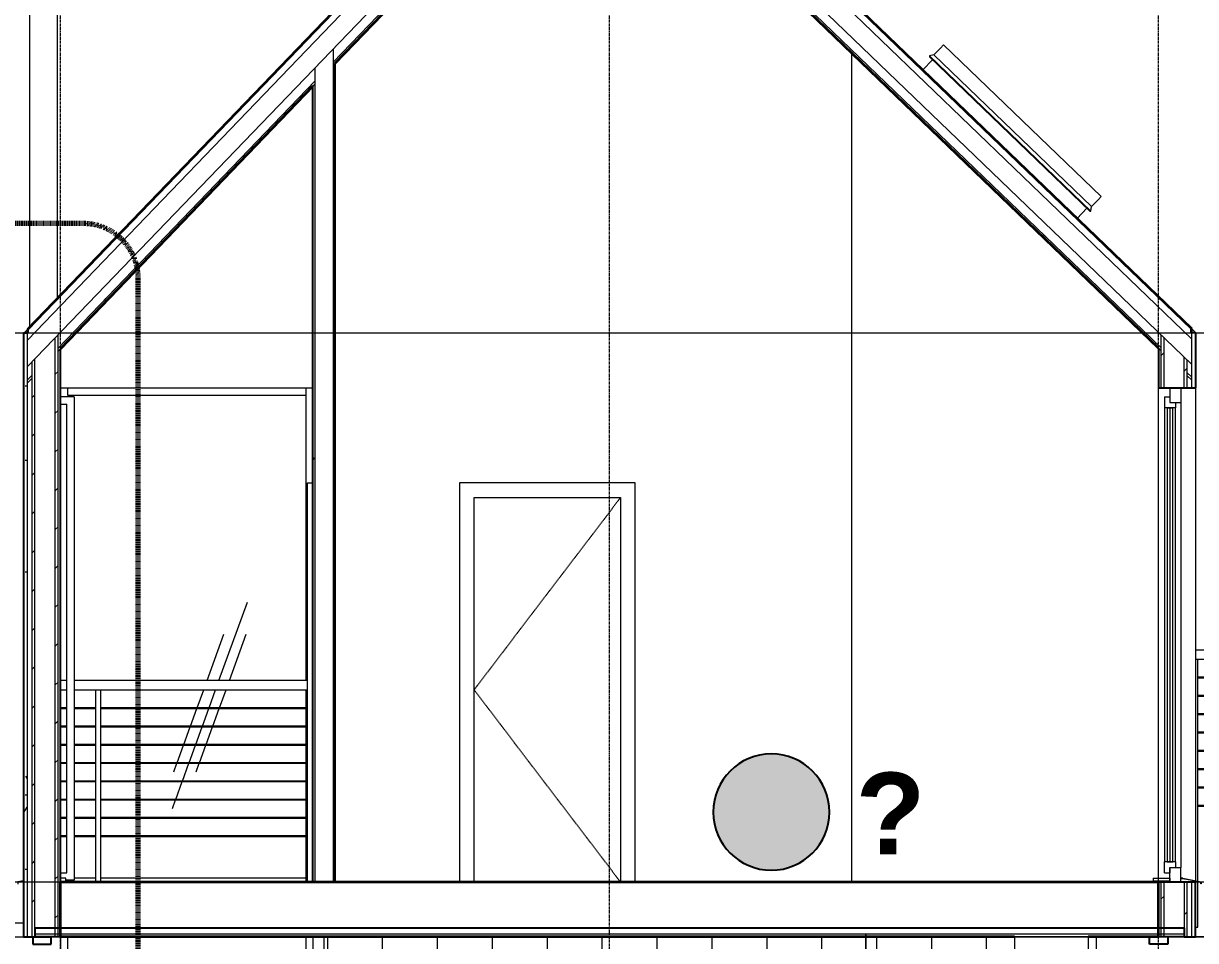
# Model space of a CAD drawing. Header units: millimetres. Extents: x -24070 to 93572, y -3360 to 13033.
# Drawn here: x 55158 to 61562, y 2680 to 7691 of the extents above; entities that cross this region are included whole.
import ezdxf

# ---------------------------------------------------------------- set-up
doc = ezdxf.new("R2010")
doc.units = ezdxf.units.MM
for name, pattern in [('Dash', [6.35, 3.175, -3.175]), ('Dash - Tight', [4.5, 3, -1.5]), ('Grid Line', [22.225, 12.7, -3.175, 3.175, -3.175])]:
    doc.linetypes.add(name, pattern=pattern)
for name, color, linetype, lineweight in [('A-ANNO-NOTE', 131, 'Continuous', 9), ('A-ANNO-SYMB', 150, 'Continuous', 9), ('A-CLNG', 13, 'Continuous', 9), ('A-DOOR', 31, 'Continuous', 9), ('A-DOOR-FRAM', 31, 'Continuous', 9), ('A-FLOR', 192, 'Continuous', 9), ('A-FLOR-HRAL', 11, 'Continuous', 9), ('A-FLOR-LEVL', 51, 'Continuous', 9), ('A-GLAZ', 151, 'Continuous', 9), ('A-GLAZ-CURT', 52, 'Continuous', 9), ('A-GLAZ-CWMG', 51, 'Continuous', 9), ('A-ROOF', 132, 'Continuous', 9), ('A-ROOF-PATT', 132, 'Continuous', 35), ('A-WALL', 113, 'Continuous', 9), ('A-WALL-PATT', 111, 'Continuous', 9), ('E-LITE-EQPM', 33, 'Continuous', 9), ('I-FURN-PNLS', 30, 'Continuous', 9), ('I-WALL', 2, 'Continuous', 9), ('L-SITE', 91, 'Continuous', 9), ('S-GRID', 1, 'Continuous', 9), ('S-STRS', 31, 'Continuous', 9)]:
    doc.layers.add(name, color=color, linetype=linetype, lineweight=lineweight)
doc.styles.add('Arial_B', font='arialbd.ttf', dxfattribs={"height": 446.484375})
pattern_1 = [(90, (58619.97, 1850), (-300, 2e-14), [])]
pattern_2 = [(0, (58619.97, 1850), (812.8, 203.2), [33.528, -576.072, 33.528, -576.072, -3251.2]), (0, (58619.97, 1850), (812.8, 203.2), [-1219.2, 33.528, -1185.672, 33.528, -576.072, -1422.4]), (0, (58619.97, 1850), (812.8, 203.2), [-3048, 33.528, -372.872, 33.528, -982.472]), (120, (58924.77, 1951.6), (-582.3764, 602.3054), [33.528, -576.072, 33.528, -576.072, -3251.2]), (120, (58924.77, 1951.6), (-582.3764, 602.3054), [-1219.2, 33.528, -1185.672, 33.528, -576.072, -1422.4]), (120, (58924.77, 1951.6), (-582.3764, 602.3054), [-3048, 33.528, -372.872, 33.528, -982.472]), (240, (59026.37, 2358), (-230.4236, -805.5054), [33.528, -576.072, 33.528, -576.072, -3251.2]), (240, (59026.37, 2358), (-230.4236, -805.5054), [-1219.2, 33.528, -1185.672, 33.528, -576.072, -1422.4]), (240, (59026.37, 2358), (-230.4236, -805.5054), [-3048, 33.528, -372.872, 33.528, -982.472])]
pattern_3 = [(45, (58619.97, 1850), (-106.066, 106.066), [])]

# ---------------------------------------------------------------- blocks, each defined once
blk = doc.blocks.new('M_Wind Power Generator - 9 Meters High-397393-Building Section')
at = {"layer": 'L-SITE'}
for p, q in [((-2739.3, 9827.6), (-2693.2, 10841.4)), ((-2673, 10841.4), (-2719, 9827.6)), ((-2693.2, 10841.4), (-2673, 10841.4)), ((-2662.2, 10841.4), (-2673, 10841.4)), ((-2616.1, 9827.6), (-2662.2, 10841.4)), ((-2739.3, 9827.6), (-2719, 9827.6)), ((-2697.5, 9809), (-2697.5, 9848.7)), ((-2677.3, 9859), (-2677.3, 9804.7)), ((-2669.3, 9807.3), (-2633.1, 9797.7)), ((-2657.9, 9804.7), (-2657.9, 9859)), ((-2636.4, 9827.6), (-2616.1, 9827.6)), ((-3548.1, 9705.3), (-3642.4, 9347.6)), ((-3508, 9712.3), (-3530.9, 9712.3)), ((-3471.2, 9708.1), (-3494.2, 9708.1)), ((-3316.3, 9701.1), (-3284.6, 9706.8)), ((-3316.3, 9655), (-3316.3, 9701.1)), ((-3306.1, 9119.2), (-2794.7, 9678.9)), ((-3290.1, 9705.8), (-3287.3, 9706.4)), ((-2774.4, 9678.9), (-3285.8, 9119.2)), ((-2794.7, 9678.9), (-2774.4, 9678.9)), ((-2055.3, 9101.4), (-2560.7, 9675.8)), ((-3541.8, 9621.8), (-3534.4, 9647.2)), ((-3490.3, 9621.8), (-3541.8, 9621.8)), ((-3534.4, 9647.2), (-3445.8, 9647.2)), ((-3511.5, 9647.2), (-3518.9, 9621.8)), ((-3512.4, 9347.6), (-3367.3, 9607.3)), ((-3467.4, 9621.8), (-3490.3, 9621.8)), ((-3344.3, 9607.3), (-3489.5, 9347.6)), ((-3367.3, 9607.3), (-3344.3, 9607.3)), ((-3316.3, 9655), (-3284.6, 9648.8)), ((-3287.6, 9649.3), (-3290.5, 9650)), ((-3047.9, 9618.3), (-2984.5, 9601.1)), ((-2772.4, 9618.4), (-2761.7, 9628.3)), ((-2739.1, 9630.4), (-2770.2, 9601.7)), ((-2565.7, 9598.8), (-2578.4, 9610.9)), ((-3548.6, 9387.2), (-3466.9, 9571.9)), ((-3443.9, 9571.9), (-3525.6, 9387.2)), ((-3420, 9588.9), (-3520.7, 9387.2)), ((-2985.8, 9601.6), (-2985.8, 9469.7)), ((-2985.5, 9601.6), (-2948, 9601.6)), ((-2948, 9601.6), (-2913.2, 9601.6)), ((-2760.8, 9573.6), (-2729.7, 9602.2)), ((-2595.7, 9570.9), (-2604, 9578.9)), ((-2595.7, 9570.9), (-2575.4, 9570.9)), ((-2594.3, 9589), (-2575.4, 9570.9)), ((-3280.5, 9103.5), (-2723.6, 9526.8)), ((-2081, 9085.8), (-2633.4, 9525.2)), ((-2633.4, 9525.2), (-2613.1, 9525.2)), ((-2613.1, 9525.2), (-2060.7, 9085.8)), ((-2795.3, 9398.4), (-2795.3, 9472.3)), ((-3520.7, 9387.2), (-3548.6, 9387.2)), ((-2796.2, 9398.4), (-2892.6, 9398.4)), ((-2814.4, 6188.4), (-2814.4, 9398.4)), ((-3642.4, 9347.6), (-3512.4, 9347.6)), ((-3512.4, 9347.6), (-3489.5, 9347.6)), ((-2966.8, 9342), (-2966.8, 6030)), ((-3300.8, 9103.5), (-3306.1, 9119.2)), ((-3306.1, 9119.2), (-3285.8, 9119.2)), ((-3300.8, 9103.5), (-3280.5, 9103.5)), ((-3285.8, 9119.2), (-3280.5, 9103.5)), ((-2060.7, 9085.8), (-2055.3, 9101.4)), ((-2081, 9085.8), (-2060.7, 9085.8))]:
    blk.add_line(p, q, dxfattribs=at)
at = {"layer": 'L-SITE', "flags": 128}
for points in [[(-3047.9, 9737.3), (-2960.3, 9761.7), (-2875.6, 9791.1), (-2808.1, 9808.2), (-2755.1, 9814.1), (-2739.6, 9814.4)], [(-2679.5, 9809.3), (-2725.9, 9814.2), (-2739.6, 9814.4)], [(-3047.9, 9737.3), (-3139, 9722.6), (-3239.6, 9711.5), (-3285.7, 9706.7)], [(-2618.4, 9790.2), (-2612.7, 9786), (-2607.5, 9781.6), (-2602.7, 9777.3), (-2598.3, 9772.9), (-2594.3, 9768.5), (-2590.6, 9764.1), (-2587.3, 9759.7), (-2584.2, 9755.4), (-2581.4, 9751.2), (-2578.9, 9747), (-2576.6, 9742.9), (-2574.5, 9738.9), (-2572.7, 9734.9), (-2571, 9731), (-2569.4, 9727.2), (-2568, 9723.4), (-2566.8, 9719.7), (-2565.7, 9716.1), (-2564.7, 9712.5), (-2563.8, 9708.9), (-2563.1, 9705.4), (-2562.4, 9702), (-2561.8, 9698.5), (-2561.4, 9695.1), (-2561, 9691.8), (-2560.7, 9688.4), (-2560.5, 9685.1), (-2560.3, 9681.7), (-2560.3, 9678.4), (-2560.3, 9675.1), (-2560.4, 9671.8), (-2560.6, 9668.4), (-2560.9, 9665.1), (-2561.2, 9661.7), (-2561.7, 9658.3), (-2562.2, 9654.9), (-2562.8, 9651.5), (-2563.5, 9648), (-2564.4, 9644.5), (-2565.3, 9640.9), (-2566.4, 9637.3), (-2567.6, 9633.6), (-2568.9, 9629.8), (-2570.4, 9626), (-2572, 9622.2), (-2573.8, 9618.2), (-2575.8, 9614.2), (-2578, 9610.1), (-2580.5, 9606), (-2583.2, 9601.8), (-2586.1, 9597.5), (-2589.3, 9593.2), (-2592.9, 9588.8), (-2596.8, 9584.4), (-2601, 9580), (-2605.7, 9575.6), (-2610.7, 9571.2), (-2616.2, 9567), (-2618.4, 9565.4)], [(-3047.9, 9618.3), (-3139, 9633), (-3239.6, 9644.1), (-3285.7, 9648.9)], [(-2738.8, 9541.2), (-2691.4, 9544.5), (-2645.7, 9554.1), (-2633.1, 9557.9)]]:
    blk.add_lwpolyline(points, dxfattribs=at)
at = {"layer": 'L-SITE'}
for centre, major_axis, ratio, start_param, end_param in [((-2647.3, 9677.8), (0, 122.2), 0.602411, 0, 3.141593), ((-2662.3, 9712), (0, 149.1), 0.602411, 0.167659, 0.683329), ((-2667.6, 9677.8), (0, 127.9), 0.602411, 0, 0.126275), ((-2667.6, 9677.8), (0, 127.9), 0.602411, 6.15691, 6.283185), ((-2672.8, 9712), (0, 149.1), 0.602411, 5.599857, 6.115527), ((-2693.1, 9712), (0, 149.1), 0.602411, 5.599857, 5.878824), ((-2647.3, 9677.8), (0, 122.2), 0.602411, 5.654867, 6.283185), ((-3284.6, 9677.8), (0, 29), 0.602411, 0, 3.141593), ((-2683, 9653.6), (0, 153.8), 0.602411, 1.405315, 1.914491), ((-2652.4, 9653.1), (0, 153.8), 0.602411, 4.351241, 4.860417), ((-3490.3, 9588.2), (0, 33.6), 0.798186, 4.206243, 6.283185), ((-3467.4, 9588.2), (0, 33.6), 0.798186, 4.206243, 6.283185), ((-3445.8, 9609.1), (0, 38.1), 0.798186, 4.153884, 6.283185), ((-2667.6, 9677.8), (0, 127.9), 0.602411, 1.950667, 2.203217), ((-2688.1, 9668.9), (0, 153.8), 0.602411, 2.239393, 2.748568), ((-2647.3, 9677.8), (0, 122.2), 0.602411, 3.141593, 3.758666), ((-2667.4, 9668.3), (0, 153.8), 0.602411, 3.517164, 4.026339), ((-2647.1, 9668.3), (0, 153.8), 0.602411, 3.517164, 4.026339)]:
    blk.add_ellipse(centre, major_axis=major_axis, ratio=ratio, start_param=start_param, end_param=end_param, dxfattribs=at)
for points in [[(-2677.3, 9804.7), (-2680.6, 9805.6), (-2687.4, 9807.1), (-2694.1, 9808.4), (-2697.5, 9809)], [(-3494.2, 9708.1), (-3530.1, 9714.5), (-3548.1, 9713.5), (-3548.1, 9705.3)], [(-3511.3, 9712.2), (-3502.3, 9712.6), (-3489, 9711.2), (-3471.2, 9708.1)], [(-3316.3, 9701.1), (-3379.4, 9687.4), (-3438.7, 9689.7), (-3494.2, 9708.1)], [(-3471.2, 9708.1), (-3452.7, 9702), (-3433.8, 9697.7), (-3414.5, 9695.1)], [(-3367.3, 9607.3), (-3356.4, 9622.2), (-3344.2, 9641.7), (-3316.3, 9655)], [(-3299.8, 9651.7), (-3323.2, 9638.7), (-3334.3, 9621), (-3344.3, 9607.3)], [(-2761.7, 9628.3), (-2758, 9628.6), (-2750.5, 9629.2), (-2742.9, 9630), (-2739.1, 9630.4)]]:
    blk.add_open_spline(points, degree=3, dxfattribs=at)
blk.add_open_spline([(-2913.2, 9601.6), (-2909.2, 9598.3), (-2901.2, 9591.9), (-2891.6, 9584.8), (-2886.1, 9580.9), (-2884.9, 9580.1)], degree=3, knots=[-1, -1, -1, -1, -0.875, -0.75, -0.7141416, -0.7141416, -0.7141416, -0.7141416], dxfattribs=at)
blk = doc.blocks.new('Entrance door - Entrance door-978910-Building Section')
at = {"layer": 'A-DOOR'}
for p, q in [((-2723, 5650), (-2798.4, 5650)), ((-2723, 5650), (-2723, 3010)), ((-2798.4, 5610), (-2763, 5610)), ((-2763, 3050), (-2763, 5610)), ((-2798.4, 3050), (-2763, 3050)), ((-2723, 3010), (-2768.4, 3010))]:
    blk.add_line(p, q, dxfattribs=at)
blk = doc.blocks.new('Single-Flush - 800 x 2100-235155-Building Section')
at = {"layer": 'A-DOOR-FRAM'}
for p, q in [((-1448.4, 3000), (-1448.4, 5180)), ((-1448.4, 5180), (-1418.4, 5180))]:
    blk.add_line(p, q, dxfattribs=at)
blk = doc.blocks.new('Single-Flush - 800 x 2100-V32-Building Section')
at = {"layer": 'A-DOOR', "linetype": 'Dash - Tight'}
for p in [(261.6, 5100), (261.6, 3000)]:
    blk.add_line(p, (-538.4, 4050), dxfattribs=at)
at = {"layer": 'A-DOOR-FRAM'}
for p, q in [((-618.4, 5180), (-618.4, 3000)), ((341.6, 5180), (-618.4, 5180)), ((341.6, 3000), (341.6, 5180)), ((-538.4, 3000), (-538.4, 5100)), ((-538.4, 5100), (261.6, 5100)), ((261.6, 5100), (261.6, 3000))]:
    blk.add_line(p, q, dxfattribs=at)
blk = doc.blocks.new('Single Window - Standard-850328-Building Section')
at = {"layer": 'A-GLAZ', "lineweight": 18}
for p, q in [((3263.6, 5700), (3263.6, 5620)), ((3263.6, 5700), (3323.6, 5700)), ((3323.6, 5700), (3323.6, 5620)), ((3248.6, 5590), (3248.6, 3110)), ((3248.6, 5590), (3278.6, 5590)), ((3263.6, 5620), (3323.6, 5620)), ((3263.6, 5590), (3263.6, 3110)), ((3278.6, 3110), (3278.6, 5590)), ((3248.6, 3110), (3278.6, 3110)), ((3263.6, 3000), (3263.6, 3080)), ((3263.6, 3080), (3323.6, 3080)), ((3323.6, 3000), (3323.6, 3080)), ((3263.6, 3000), (3323.6, 3000))]:
    blk.add_line(p, q, dxfattribs=at)
at = {"layer": 'A-GLAZ'}
for p, q in [((3233.6, 5650), (3263.6, 5650)), ((3233.6, 5650), (3233.6, 5590)), ((3263.6, 5650), (3263.6, 5620)), ((3293.6, 5590), (3233.6, 5590)), ((3233.6, 5590), (3233.6, 3110)), ((3263.6, 5620), (3293.6, 5620)), ((3293.6, 5620), (3293.6, 5590)), ((3293.6, 3110), (3293.6, 5590)), ((3323.6, 5620), (3323.6, 3080)), ((3293.6, 3110), (3233.6, 3110)), ((3233.6, 3050), (3233.6, 3110)), ((3263.6, 3080), (3293.6, 3080)), ((3263.6, 3080), (3263.6, 3050)), ((3293.6, 3110), (3293.6, 3080)), ((3171.6, 3020), (3263.6, 3020)), ((3171.6, 3020), (3171.6, 3005)), ((3233.6, 3050), (3263.6, 3050)), ((3263.6, 3020), (3263.6, 3005)), ((3323.6, 3018), (3323.6, 3020)), ((3333.6, 3020), (3323.6, 3020)), ((3333.4, 3018), (3323.6, 3018)), ((3431.6, 2998.4), (3333.4, 3018)), ((3333.6, 3020), (3433.6, 3000)), ((3263.6, 3005), (3171.6, 3005)), ((3431.6, 2990), (3431.6, 2998.4)), ((3433.6, 2990), (3431.6, 2990)), ((3433.6, 3000), (3433.6, 2990))]:
    blk.add_line(p, q, dxfattribs=at)
blk = doc.blocks.new('M_Skylight - 1180 x 1170mm-V33-Building Section')
at = {"layer": 'A-GLAZ'}
for p, q in [((2027, 7573.9), (2009.4, 7555.6)), ((2027, 7573.9), (2888.5, 6745.1)), ((1974.2, 7519), (1949.3, 7514.1)), ((1949.3, 7514.1), (2831.7, 6665.1)), ((1949.3, 7514.1), (1950.5, 7507.8)), ((1950.5, 7507.8), (2825.5, 6666.1)), ((2009.4, 7555.6), (1974.2, 7519)), ((1974.2, 7519), (2835.7, 6690.2)), ((1966.4, 7492.5), (1912.9, 7436.9)), ((2835.7, 6690.2), (2870.9, 6726.8)), ((2870.9, 6726.8), (2888.5, 6745.1)), ((2756.1, 6625.8), (2809.5, 6681.4)), ((2825.5, 6666.1), (2831.7, 6665.1)), ((2831.7, 6665.1), (2835.7, 6690.2))]:
    blk.add_line(p, q, dxfattribs=at)
blk = doc.blocks.new('Single Window - Standard-818875-Building Section')
at = {"layer": 'A-GLAZ'}
for p, q in [((-2768.4, 3020), (-2798.4, 3020)), ((-2768.4, 3005), (-2768.4, 3020)), ((-3000.4, 3006), (-3030.4, 3000)), ((-3030.4, 3000), (-3030.4, 2990)), ((-3030.4, 2990), (-3028.4, 2990)), ((-3028.4, 2998.4), (-3000.4, 3004)), ((-3028.4, 2990), (-3028.4, 2998.4)), ((-2798.4, 3005), (-2768.4, 3005))]:
    blk.add_line(p, q, dxfattribs=at)
blk = doc.blocks.new('Railing - 25mm-V35-Building Section')
at = {"layer": 'A-FLOR-HRAL'}
for p, q in [((-2604.7, 3000), (-2604.7, 4050)), ((-2579.7, 4050), (-2579.7, 3000))]:
    blk.add_line(p, q, dxfattribs=at)
blk = doc.blocks.new('Railing - Railing-567888-Building Section')
at = {"layer": 'A-FLOR-HRAL'}
for p, q in [((-2763, 3951.6), (-2798.4, 3951.6)), ((-2798.4, 3948.4), (-2763, 3948.4)), ((-2604.7, 3951.6), (-2723, 3951.6)), ((-2723, 3948.4), (-2604.7, 3948.4)), ((-1448.4, 3951.6), (-2579.7, 3951.6)), ((-2579.7, 3948.4), (-1448.4, 3948.4)), ((-2763, 3851.6), (-2798.4, 3851.6)), ((-2798.4, 3848.4), (-2763, 3848.4)), ((-2604.7, 3851.6), (-2723, 3851.6)), ((-2723, 3848.4), (-2604.7, 3848.4)), ((-1448.4, 3851.6), (-2579.7, 3851.6)), ((-2579.7, 3848.4), (-1448.4, 3848.4)), ((-2763, 3751.6), (-2798.4, 3751.6)), ((-2798.4, 3748.4), (-2763, 3748.4)), ((-2604.7, 3751.6), (-2723, 3751.6)), ((-2723, 3748.4), (-2604.7, 3748.4)), ((-1448.4, 3751.6), (-2579.7, 3751.6)), ((-2579.7, 3748.4), (-1448.4, 3748.4)), ((-2763, 3651.6), (-2798.4, 3651.6)), ((-2604.7, 3651.6), (-2723, 3651.6)), ((-1448.4, 3651.6), (-2579.7, 3651.6)), ((-2798.4, 3648.4), (-2763, 3648.4)), ((-2723, 3648.4), (-2604.7, 3648.4)), ((-2579.7, 3648.4), (-1448.4, 3648.4)), ((-2763, 3551.6), (-2798.4, 3551.6)), ((-2798.4, 3548.4), (-2763, 3548.4)), ((-2604.7, 3551.6), (-2723, 3551.6)), ((-2723, 3548.4), (-2604.7, 3548.4)), ((-1448.4, 3551.6), (-2579.7, 3551.6)), ((-2579.7, 3548.4), (-1448.4, 3548.4)), ((-2763, 3451.6), (-2798.4, 3451.6)), ((-2798.4, 3448.4), (-2763, 3448.4)), ((-2604.7, 3451.6), (-2723, 3451.6)), ((-2723, 3448.4), (-2604.7, 3448.4)), ((-1448.4, 3451.6), (-2579.7, 3451.6)), ((-2579.7, 3448.4), (-1448.4, 3448.4)), ((-2763, 3351.6), (-2798.4, 3351.6)), ((-2798.4, 3348.4), (-2763, 3348.4)), ((-2604.7, 3351.6), (-2723, 3351.6)), ((-2723, 3348.4), (-2604.7, 3348.4)), ((-1448.4, 3351.6), (-2579.7, 3351.6)), ((-2579.7, 3348.4), (-1448.4, 3348.4)), ((-2763, 3251.6), (-2798.4, 3251.6)), ((-2798.4, 3248.4), (-2763, 3248.4)), ((-2604.7, 3251.6), (-2723, 3251.6)), ((-2723, 3248.4), (-2604.7, 3248.4)), ((-1448.4, 3251.6), (-2579.7, 3251.6)), ((-2579.7, 3248.4), (-1448.4, 3248.4))]:
    blk.add_line(p, q, dxfattribs=at)
blk.add_blockref('Railing - 25mm-V35-Building Section', (0, 0))
blk = doc.blocks.new('Top Rail Type - Top Rail_Internal_-568015-Building Section')
at = {"layer": 'A-FLOR-HRAL'}
for p, q in [((-2763, 4100), (-2798.4, 4100)), ((-1448.4, 4100), (-2723, 4100)), ((-2798.4, 4050), (-2763, 4050)), ((-2723, 4050), (-1448.4, 4050))]:
    blk.add_line(p, q, dxfattribs=at)
blk = doc.blocks.new('hood enclosure - hood enclosure-697575-Building Section')
at = {"layer": 'I-FURN-PNLS'}
for p, q in [((2816.6, 2700), (2414.6, 2700)), ((2414.6, 2700), (2414.6, 1950)), ((2816.6, 2700), (2816.6, 1950)), ((2414.6, 1950), (2816.6, 1950))]:
    blk.add_line(p, q, dxfattribs=at)
blk = doc.blocks.new('System Panel - Glazed-708065-Building Section')
at = {"layer": 'A-GLAZ-CURT'}
h = blk.add_hatch(dxfattribs=at)
h.set_pattern_fill('FP_22', color=256, style=0, pattern_type=2)
h.set_pattern_definition([(70, (-2100.4, 2010), (-973.9, 248.05), [800, -2500]), (70, (-2108.4, 1810), (-973.9, 248.05), [1200, -2100]), (70, (-1978.4, 2010), (-973.9, 248.05), [800, -2500])])
h.paths.add_polyline_path([(-1458.4, 40), (-1458.6, 512.5), (-1508.6, 512.5), (-1508.6, 40)], flags=0)
h.paths.add_polyline_path([(-1611.5, 562.5), (-1546.5, 562.5), (-1546.5, 1237.5), (-1559, 1237.5), (-1559, 1890.8), (-1458.4, 1890.8), (-1458.4, 2700), (-2758.4, 2700), (-2758.4, 562.5), (-2348.8, 562.5)], flags=0)
h.paths.add_polyline_path([(-1521.5, 562.5), (-1508.6, 562.5), (-1508.6, 750), (-1458.4, 750), (-1458.4, 1025.7), (-1521.5, 991.1), (-1521.5, 700)], flags=0)
h.paths.add_polyline_path([(-1521.5, 994.8), (-1458.4, 1029.3), (-1458.4, 1125.7), (-1521.5, 1091.1), (-1521.5, 1083.1)], flags=0)
h.paths.add_polyline_path([(-1521.5, 1094.8), (-1458.4, 1129.3), (-1458.4, 1225.7), (-1521.5, 1191.1), (-1521.5, 1183.4)], flags=0)
h.paths.add_polyline_path([(-1521.5, 1194.8), (-1458.4, 1229.3), (-1458.4, 1325.7), (-1509, 1298), (-1509, 1237.5), (-1521.5, 1237.5), (-1521.5, 1207.3)], flags=0)
h.paths.add_polyline_path([(-1509, 1301.6), (-1458.4, 1329.3), (-1458.4, 1425.7), (-1509, 1398), (-1509, 1331.4)], flags=0)
h.paths.add_polyline_path([(-1509, 1401.6), (-1458.4, 1429.3), (-1458.4, 1525.7), (-1509, 1498), (-1509, 1455.6)], flags=0)
h.paths.add_polyline_path([(-1509, 1501.6), (-1458.4, 1529.3), (-1458.4, 1625.7), (-1509, 1598), (-1509, 1579.8)], flags=0)
h.paths.add_polyline_path([(-1509, 1601.6), (-1458.4, 1629.3), (-1458.4, 1725.7), (-1509, 1698), (-1509, 1683.4)], flags=0)
h.paths.add_polyline_path([(-1509, 1701.6), (-1458.4, 1729.3), (-1458.4, 1840.8), (-1509, 1840.8), (-1509, 1704)], flags=0)
blk = doc.blocks.new('Rectangular Mullion - 64 x 128 rectangular-708062-Building Section')
at = {"layer": 'A-GLAZ-CWMG'}
for p, q in [((-2758.4, 5660), (-2758.4, 5700)), ((-1458.4, 5700), (-1458.4, 5660)), ((-2758.4, 5660), (-1458.4, 5660))]:
    blk.add_line(p, q, dxfattribs=at)
blk = doc.blocks.new('Rectangular Mullion - 64 x 128 rectangular-459666-Building Section')
at = {"layer": 'A-GLAZ-CWMG'}
for p, q in [((-1458.4, 2700), (-1458.4, 1890.8)), ((-1458.4, 1840.8), (-1458.4, 1729)), ((-1458.4, 1725.9), (-1458.4, 1629)), ((-1458.4, 1625.9), (-1458.4, 1529)), ((-1458.4, 1525.9), (-1458.4, 1429)), ((-1458.4, 1425.9), (-1458.4, 1329)), ((-1458.4, 1325.9), (-1458.4, 1229)), ((-1458.4, 1225.9), (-1458.4, 1129)), ((-1458.4, 1125.9), (-1458.4, 1029)), ((-1458.4, 1025.9), (-1458.4, 750)), ((-1458.4, 700), (-1458.4, 0))]:
    blk.add_line(p, q, dxfattribs=at)
blk = doc.blocks.new('System Panel - Glazed-708066-Building Section')
at = {"layer": 'A-GLAZ-CURT'}
h = blk.add_hatch(dxfattribs=at)
h.set_pattern_fill('FP_23', color=256, style=0, pattern_type=2)
h.set_pattern_definition([(70, (-2100.4, 4840), (-973.9, 248.05), [800, -2500]), (70, (-2108.4, 4640), (-973.9, 248.05), [1200, -2100]), (70, (-1978.4, 4840), (-973.9, 248.05), [800, -2500])])
h.paths.add_polyline_path([(-2723, 3020), (-2604.7, 3020), (-2604.7, 3248.4), (-2723, 3248.4), (-2723, 3050)], flags=0)
h.paths.add_polyline_path([(-1611.5, 3020), (-1458.4, 3020), (-1458.4, 3248.4), (-2579.7, 3248.4), (-2579.7, 3020), (-2348.8, 3020)], flags=0)
h.paths.add_polyline_path([(-2717.5, 3251.6), (-2604.7, 3251.6), (-2604.7, 3348.4), (-2723, 3348.4), (-2723, 3251.6)], flags=0)
h.paths.add_polyline_path([(-2579.7, 3251.6), (-1458.4, 3251.6), (-1458.4, 3348.4), (-2579.7, 3348.4), (-2579.7, 3318.3)], flags=0)
h.paths.add_polyline_path([(-2348.8, 3351.6), (-1458.4, 3351.6), (-1458.4, 3448.4), (-2579.7, 3448.4), (-2579.7, 3351.6), (-2533.1, 3351.6)], flags=0)
h.paths.add_polyline_path([(-2604.7, 3351.6), (-2604.7, 3448.4), (-2723, 3448.4), (-2723, 3351.6), (-2717.5, 3351.6)], flags=0)
h.paths.add_polyline_path([(-2348.8, 3451.6), (-1458.4, 3451.6), (-1458.4, 3548.4), (-2579.7, 3548.4), (-2579.7, 3451.6), (-2441, 3451.6)], flags=0)
h.paths.add_polyline_path([(-2604.7, 3451.6), (-2604.7, 3548.4), (-2723, 3548.4), (-2723, 3451.6), (-2625.3, 3451.6)], flags=0)
h.paths.add_polyline_path([(-2164.5, 3551.6), (-1458.4, 3551.6), (-1458.4, 3648.4), (-2579.7, 3648.4), (-2579.7, 3551.6), (-2256.6, 3551.6)], flags=0)
h.paths.add_polyline_path([(-2625.3, 3551.6), (-2604.7, 3551.6), (-2604.7, 3648.4), (-2723, 3648.4), (-2723, 3551.6), (-2717.5, 3551.6)], flags=0)
h.paths.add_polyline_path([(-2348.8, 3651.6), (-1458.4, 3651.6), (-1458.4, 3748.4), (-2579.7, 3748.4), (-2579.7, 3651.6), (-2533.1, 3651.6)], flags=0)
h.paths.add_polyline_path([(-2723, 3651.6), (-2604.7, 3651.6), (-2604.7, 3748.4), (-2723, 3748.4), (-2723, 3690.9)], flags=0)
h.paths.add_polyline_path([(-2533.1, 3751.6), (-1458.4, 3751.6), (-1458.4, 3848.4), (-2579.7, 3848.4), (-2579.7, 3751.6)], flags=0)
h.paths.add_polyline_path([(-2723, 3751.6), (-2604.7, 3751.6), (-2604.7, 3848.4), (-2723, 3848.4), (-2723, 3815.1)], flags=0)
h.paths.add_polyline_path([(-2717.5, 3851.6), (-2604.7, 3851.6), (-2604.7, 3948.4), (-2723, 3948.4), (-2723, 3851.6)], flags=0)
h.paths.add_polyline_path([(-2348.8, 3851.6), (-1458.4, 3851.6), (-1458.4, 3948.4), (-2579.7, 3948.4), (-2579.7, 3851.6), (-2533.1, 3851.6)], flags=0)
h.paths.add_polyline_path([(-2579.7, 3951.6), (-1458.4, 3951.6), (-1458.4, 4050), (-2579.7, 4050)], flags=0)
h.paths.add_polyline_path([(-2717.5, 3951.6), (-2604.7, 3951.6), (-2604.7, 4050), (-2723, 4050), (-2723, 3951.6)], flags=0)
h.paths.add_polyline_path([(-2717.5, 4100), (-1458.4, 4100), (-1458.4, 5660), (-2758.4, 5660), (-2758.4, 5650), (-2723, 5650), (-2723, 4100)], flags=0)
blk.add_line((-2758.4, 5660), (-2758.4, 5650), dxfattribs=at)
blk = doc.blocks.new('Rectangular Mullion - 64 x 128 rectangular-526917-Building Section')
at = {"layer": 'A-GLAZ-CWMG'}
for p, q in [((-1458.4, 5700), (-1458.4, 4100)), ((-1458.4, 4050), (-1458.4, 3951)), ((-1458.4, 3948.9), (-1458.4, 3851)), ((-1458.4, 3848.9), (-1458.4, 3751)), ((-1458.4, 3748.9), (-1458.4, 3651)), ((-1458.4, 3648.9), (-1458.4, 3551)), ((-1458.4, 3548.9), (-1458.4, 3451)), ((-1458.4, 3448.9), (-1458.4, 3351)), ((-1458.4, 3348.9), (-1458.4, 3251)), ((-1458.4, 3248.9), (-1458.4, 3000))]:
    blk.add_line(p, q, dxfattribs=at)
blk = doc.blocks.new('Rectangular Mullion - 64 x 128 rectangular-459090-Building Section')
at = {"layer": 'A-GLAZ-CWMG'}
blk.add_line((-2758.4, 562.5), (-2758.4, 2700), dxfattribs=at)
blk = doc.blocks.new('Rectangular Mullion - 64 x 128 rectangular-708064-Building Section')
at = {"layer": 'A-GLAZ-CWMG'}
for p, q in [((-2758.4, 3000), (-2758.4, 3010)), ((-2604.7, 3020), (-2723, 3020)), ((-1458.4, 3020), (-2579.7, 3020)), ((-1458.4, 3020), (-1458.4, 3000))]:
    blk.add_line(p, q, dxfattribs=at)
blk = doc.blocks.new('SH_Lighting-Pendant-Litecontrol-Mod66-8_Foot_09 - P-D-66N28T8-802440-Building Section')
at = {"layer": 'E-LITE-EQPM'}
for p, q in [((1600.1, 2710.5), (1600.1, 2100.9)), ((1600.1, 2710.5), (1601.6, 2710.5)), ((1601.6, 2710.5), (1603.1, 2710.5)), ((1603.1, 2100.9), (1603.1, 2710.5)), ((1677.8, 2100.9), (1525.4, 2100.9)), ((1525.4, 2100.9), (1525.4, 1935.8)), ((1677.8, 1935.8), (1677.8, 2100.9)), ((1525.4, 1935.8), (1677.8, 1935.8))]:
    blk.add_line(p, q, dxfattribs=at)
blk = doc.blocks.new('Railing - 25mm-975084-Building Section')
at = {"layer": 'A-FLOR-HRAL'}
for p, q in [((3416.1, 3003.5), (3416.1, 4216.7)), ((3416.1, 2753), (3416.1, 3001.5)), ((3403.6, 2753), (3416.1, 2753))]:
    blk.add_line(p, q, dxfattribs=at)
blk = doc.blocks.new('Railing - Railing-932402-Building Section')
at = {"layer": 'A-FLOR-HRAL'}
for p, q in [((4058.8, 4266.7), (3403.6, 4266.7)), ((4058.8, 4266.7), (4058.8, 4216.7)), ((3403.6, 4216.7), (4058.8, 4216.7)), ((4058.8, 4118.3), (3416.1, 4118.3)), ((3416.1, 4115.1), (4058.8, 4115.1)), ((4058.8, 4118.3), (4058.8, 4116.7)), ((4058.8, 4115.1), (4058.8, 4116.7)), ((4058.8, 4018.3), (3416.1, 4018.3)), ((3416.1, 4015.1), (4058.8, 4015.1)), ((4058.8, 4018.3), (4058.8, 4016.7)), ((4058.8, 4015.1), (4058.8, 4016.7)), ((4058.8, 3918.3), (3416.1, 3918.3)), ((3416.1, 3915.1), (4058.8, 3915.1)), ((4058.8, 3918.3), (4058.8, 3916.7)), ((4058.8, 3915.1), (4058.8, 3916.7)), ((4058.8, 3818.3), (3416.1, 3818.3)), ((3416.1, 3815.1), (4058.8, 3815.1)), ((4058.8, 3818.3), (4058.8, 3816.7)), ((4058.8, 3815.1), (4058.8, 3816.7)), ((4058.8, 3718.3), (3416.1, 3718.3)), ((3416.1, 3715.1), (4058.8, 3715.1)), ((4058.8, 3718.3), (4058.8, 3716.7)), ((4058.8, 3715.1), (4058.8, 3716.7)), ((4058.8, 3618.3), (3416.1, 3618.3)), ((3416.1, 3615.1), (4058.8, 3615.1)), ((4058.8, 3618.3), (4058.8, 3616.7)), ((4058.8, 3615.1), (4058.8, 3616.7)), ((4058.8, 3518.3), (3416.1, 3518.3)), ((3416.1, 3515.1), (4058.8, 3515.1)), ((4058.8, 3518.3), (4058.8, 3516.7)), ((4058.8, 3515.1), (4058.8, 3516.7)), ((4058.8, 3418.3), (3416.1, 3418.3)), ((3416.1, 3415.1), (4058.8, 3415.1)), ((4058.8, 3418.3), (4058.8, 3416.7)), ((4058.8, 3415.1), (4058.8, 3416.7))]:
    blk.add_line(p, q, dxfattribs=at)
blk.add_blockref('Railing - 25mm-975084-Building Section', (0, 0))
blk = doc.blocks.new('Rectangular Mullion - 64 x 128 rectangular-909207-Building Section')
at = {"layer": 'A-GLAZ-CWMG', "lineweight": 25}
for p, q in [((-2949.4, 2700), (-2949.4, 2660)), ((-2949.4, 2700), (-2849.4, 2700)), ((-2849.4, 2660), (-2849.4, 2700)), ((-2949.4, 2660), (-2849.4, 2660))]:
    blk.add_line(p, q, dxfattribs=at)
blk = doc.blocks.new('Rectangular Mullion - 64 x 128 rectangular-V57-Building Section')
at = {"layer": 'A-GLAZ-CWMG', "lineweight": 25}
for p, q in [((3151.6, 2660), (3151.6, 2700)), ((3251.6, 2700), (3151.6, 2700)), ((3251.6, 2700), (3251.6, 2660)), ((3251.6, 2660), (3151.6, 2660))]:
    blk.add_line(p, q, dxfattribs=at)
blk = doc.blocks.new('Help Button - Select for Help Link-961908-Building Section')
at = {"layer": 'A-ANNO-NOTE'}
h = blk.add_hatch(color=256, dxfattribs=at)
edge = h.paths.add_edge_path(flags=0)
edge.add_arc((1644.9, 8248.6), 317.5, 0, 180)
edge.add_arc((1644.9, 8248.6), 317.5, 180, 360)
at = {"layer": 'A-ANNO-NOTE', "lineweight": 25}
for start, end in [(360, 180), (180, 360)]:
    blk.add_arc((1644.9, 8248.6), 317.5, start, end, dxfattribs=at)
at = {"layer": 'A-ANNO-NOTE', "insert": (2105.8, 8464.2), "char_height": 446.484, "width": 456.962, "attachment_point": 1, "style": 'Arial_B'}
blk.add_mtext('\\fArial|b1|i0|c0|p34|;?', dxfattribs=at)

msp = doc.modelspace()

# ---------------------------------------------------------------- hatches: boundary and pattern name
at = {"layer": 'A-ROOF-PATT', "lineweight": 9}
h = msp.add_hatch(dxfattribs=at)
h.set_pattern_fill('FP_18', color=256, style=0, pattern_type=2)
h.set_pattern_definition(pattern_2)
h.paths.add_polyline_path([(55179.6, 5726.5), (55204.6, 5752.5), (55204.6, 5769.8), (55179.6, 5743.8)], flags=0)
h.paths.add_polyline_path([(61539.6, 5743.7), (61539.6, 5760.4), (61514.6, 5784.4), (61514.6, 5767.8)], flags=0)
h.paths.add_polyline_path([(55346.6, 5900.1), (56749.6, 7358.5), (56749.6, 7375.8), (55346.6, 5917.4)], flags=0)
h.paths.add_polyline_path([(61372.6, 5904.4), (61372.6, 5921), (58244.8, 8930), (56849.6, 7479.8), (56849.6, 7462.4), (58245.1, 8913.1), (61359.6, 5916.9)], flags=0)
at = {"layer": 'A-WALL-PATT'}
h = msp.add_hatch(dxfattribs=at)
h.set_pattern_fill('FP_18', color=256, style=0, pattern_type=2)
h.set_pattern_definition(pattern_2)
h.paths.add_polyline_path([(56859.6, 3000), (56859.6, 7472.8), (56849.6, 7462.4), (56849.6, 3000)], flags=0)
h = msp.add_hatch(dxfattribs=at)
h.set_pattern_fill('FP_18', color=256, style=0, pattern_type=2)
h.set_pattern_definition(pattern_2)
h.paths.add_polyline_path([(56749.6, 3000), (56749.6, 7358.5), (56739.6, 7348.1), (56739.6, 3000)], flags=0)
h = msp.add_hatch(dxfattribs=at)
h.set_pattern_fill('FP_18', color=256, style=0, pattern_type=2)
h.set_pattern_definition(pattern_2)
h.paths.add_polyline_path([(55179.6, 2700), (55179.6, 6000), (55157.6, 6000), (55157.6, 2700)], flags=0)
h = msp.add_hatch(dxfattribs=at)
h.set_pattern_fill('FP_20', color=256, style=0, pattern_type=2)
h.set_pattern_definition(pattern_3)
h.paths.add_polyline_path([(55346.6, 2700), (55346.6, 5989.5), (55331.6, 5973.9), (55331.6, 2700)], flags=0)
h = msp.add_hatch(dxfattribs=at)
h.set_pattern_fill('FP_20', color=256, style=0, pattern_type=2)
h.set_pattern_definition(pattern_3)
h.paths.add_polyline_path([(61387.6, 2700), (61387.6, 3000), (61372.6, 3000), (61372.6, 2700)], flags=0)
h.paths.add_polyline_path([(61387.6, 5700), (61387.6, 5976), (61372.6, 5990.4), (61372.6, 5700)], flags=0)
h = msp.add_hatch(dxfattribs=at)
h.set_pattern_fill('FP_20', color=256, style=0, pattern_type=2)
h.set_pattern_definition(pattern_3)
h.paths.add_polyline_path([(55219.6, 2700), (55219.6, 5857.5), (55204.6, 5841.9), (55204.6, 2700)], flags=0)
h = msp.add_hatch(dxfattribs=at)
h.set_pattern_fill('FP_20', color=256, style=0, pattern_type=2)
h.set_pattern_definition(pattern_3)
h.paths.add_polyline_path([(61499.6, 2700), (61514.6, 2700), (61514.6, 3000), (61499.6, 3000), (61499.6, 2821.6)], flags=0)
h.paths.add_polyline_path([(61499.6, 5700), (61514.6, 5700), (61514.6, 5853.8), (61499.6, 5868.2), (61499.6, 5782.2)], flags=0)
h = msp.add_hatch(dxfattribs=at)
h.set_pattern_fill('FP_17', color=256, style=0, pattern_type=2)
h.set_pattern_definition(pattern_1)
h.paths.add_polyline_path([(56818.6, 0), (56974.6, 0), (56974.6, 2210), (58856.6, 2210), (58856.6, 1100), (59009.6, 1100), (59009.6, 1446), (59065.1, 1446), (59065.1, 1448), (59009.6, 1448), (59009.6, 1908.5), (59595.6, 1908.5), (59595.6, 2150), (59758.1, 2150), (59758.1, 2700), (56818.6, 2700), (56818.6, 338)], flags=0)
h.paths.add_polyline_path([(59495.7, 0), (59595.6, 0), (59595.6, 854), (59584.1, 854), (59584.1, 850), (59030.1, 850), (59030.1, 854), (59009.6, 854), (59009.6, 0)], flags=0)
h.paths.add_polyline_path([(61309.6, 0), (61309.6, 2700), (60974.6, 2700), (60974.6, 1945), (60637.1, 1945), (60637.1, 1940), (60608.1, 1940), (60608.1, 1945), (60572.6, 1945), (60572.6, 2700), (59761.1, 2700), (59761.1, 2150), (60525.6, 2150), (60525.6, 1100), (61159.6, 1100), (61159.6, 0)], flags=0)
h = msp.add_hatch(dxfattribs=at)
h.set_pattern_fill('FP_17', color=256, style=0, pattern_type=2)
h.set_pattern_definition(pattern_1)
h.paths.add_polyline_path([(62216.8, -589), (62216.8, 2700), (61409.6, 2700), (61409.6, 0), (61639.6, 0), (61639.6, -429.7), (61919.4, -510), (62204.8, -585.7)], flags=0)

# ---------------------------------------------------------------- linework, layer by layer
at = {"layer": 'A-ANNO-SYMB', "linetype": 'Dash', "lineweight": 70}
for p, q in [((55484.7, 6597.5), (54978.4, 6597.5)), ((55784.7, -1651.4), (55784.7, 6297.5))]:
    msp.add_line(p, q, dxfattribs=at)
msp.add_arc((55484.7, 6297.5), 300, 0, 90, dxfattribs=at)
at = {"layer": 'A-CLNG', "lineweight": 25}
for p, q in [((55219.6, 2750), (61499.6, 2750)), ((55219.6, 2750), (55219.6, 2700)), ((55359.6, 2700), (55219.6, 2700)), ((61499.6, 2700), (61359.6, 2700)), ((61499.6, 2750), (61499.6, 2700))]:
    msp.add_line(p, q, dxfattribs=at)
at = {"layer": 'A-CLNG'}
msp.add_line((61499.6, 2715), (55219.6, 2715), dxfattribs=at)
at = {"layer": 'A-FLOR'}
for p, q in [((55137.8, 3000), (55157.6, 3000)), ((55157.6, 2775), (47858.3, 2775))]:
    msp.add_line(p, q, dxfattribs=at)
at = {"layer": 'A-FLOR', "lineweight": 35}
for p, q in [((55359.6, 3000), (61359.6, 3000)), ((55359.6, 2700), (55359.6, 3000)), ((61359.6, 2700), (61359.6, 3000)), ((59758.3, 2700), (55359.6, 2700)), ((60572.6, 2700), (59760.9, 2700)), ((61359.6, 2700), (60974.6, 2700))]:
    msp.add_line(p, q, dxfattribs=at)
at = {"layer": 'A-FLOR-LEVL', "linetype": 'Dash - Tight'}
for p, q in [((32606.9, 6000), (85592, 6000)), ((32606.9, 3000), (85592, 3000)), ((32606.9, 2700), (82472.5, 2700))]:
    msp.add_line(p, q, dxfattribs=at)
at = {"layer": 'A-ROOF', "lineweight": 35}
for p, q in [((58239.6, 9198.7), (55179.6, 6017.9)), ((58239.6, 9198.7), (61539.6, 6024)), ((58245.1, 8913.1), (56859.6, 7472.8)), ((61359.6, 5916.9), (58245.1, 8913.1)), ((56739.6, 7348.1), (55359.6, 5913.6)), ((61539.6, 6000), (61539.6, 6024)), ((55179.6, 6017.9), (55179.6, 6000))]:
    msp.add_line(p, q, dxfattribs=at)
at = {"layer": 'A-ROOF'}
for p, q in [((55179.6, 5960.2), (58240.7, 9142.1)), ((58240.7, 9142.1), (61539.6, 5968.5)), ((55179.6, 5815.9), (58243.4, 9000.7)), ((58243.4, 9000.7), (61539.6, 5829.7)), ((56849.6, 7479.8), (58244.8, 8930)), ((58244.8, 8930), (61372.6, 5921)), ((55346.6, 5917.4), (56749.6, 7375.8)), ((55346.6, 5900.1), (55359.6, 5913.6)), ((61359.6, 5916.9), (61372.6, 5904.4)), ((55179.6, 5743.8), (55204.6, 5769.8)), ((61514.6, 5784.4), (61539.6, 5760.4)), ((61514.6, 5767.8), (61539.6, 5743.7)), ((55179.6, 5726.5), (55204.6, 5752.5))]:
    msp.add_line(p, q, dxfattribs=at)
at = {"layer": 'A-WALL'}
for p, q in [((56849.6, 7551.9), (56849.6, 3000)), ((56749.6, 7447.9), (56749.6, 3000)), ((56859.6, 7472.8), (56849.6, 7462.4)), ((56749.6, 7358.5), (56739.6, 7348.1)), ((61561.6, 6002.8), (61539.6, 6024)), ((55179.6, 6017.9), (55162.4, 6000)), ((55179.6, 2700), (55179.6, 6000)), ((55331.6, 2700), (55331.6, 5973.9)), ((55346.6, 2700), (55346.6, 5989.5)), ((61372.6, 5990.4), (61372.6, 5700)), ((61387.6, 5976), (61387.6, 5700)), ((61539.6, 6000), (61539.6, 5700)), ((55204.6, 2700), (55204.6, 5841.9)), ((55219.6, 2700), (55219.6, 5857.5)), ((61499.6, 5700), (61499.6, 5868.2)), ((61514.6, 5853.8), (61514.6, 5700)), ((55359.6, 5700), (56739.6, 5700)), ((61359.6, 3020), (61359.6, 5700)), ((61561.6, 5700), (61561.6, 3006)), ((61359.6, 3000), (61359.6, 3005)), ((61372.6, 3000), (61372.6, 2700)), ((61387.6, 3000), (61387.6, 2700)), ((61499.6, 3000), (61499.6, 2750)), ((61514.6, 3000), (61514.6, 2700)), ((61539.6, 3000), (61539.6, 2700)), ((61561.6, 3004), (61561.6, 3000)), ((55359.6, 2700), (55359.6, 0)), ((56739.6, 2700), (56739.6, 1899.3)), ((56799.6, 2700), (56799.6, 2180)), ((56818.6, 2700), (56818.6, 0)), ((62216.8, 2700), (61561.6, 2700))]:
    msp.add_line(p, q, dxfattribs=at)
at = {"layer": 'A-WALL', "lineweight": 25}
for p, q in [((55157.6, 6000), (55157.6, 2700)), ((55157.6, 6000), (55179.6, 6000)), ((61561.6, 6000), (61539.6, 6000)), ((61561.6, 6000), (61561.6, 5700)), ((55359.6, 2700), (55359.6, 5913.6)), ((61359.6, 5916.9), (61359.6, 5700)), ((61359.6, 5700), (61561.6, 5700)), ((61359.6, 3000), (61561.6, 3000)), ((61561.6, 2700), (61561.6, 3000)), ((55157.6, 2700), (55219.6, 2700)), ((61499.6, 2700), (61561.6, 2700))]:
    msp.add_line(p, q, dxfattribs=at)
at = {"layer": 'I-WALL'}
msp.add_line((59683.6, 3000), (59683.6, 7529.2), dxfattribs=at)
at = {"layer": 'I-WALL', "lineweight": 25}
for p, q in [((56859.6, 7472.8), (56859.6, 3000)), ((56739.6, 3000), (56739.6, 7348.1))]:
    msp.add_line(p, q, dxfattribs=at)
at = {"layer": 'S-GRID', "linetype": 'Grid Line'}
for p, q in [((55359.6, -304.8), (55359.6, 11733.1)), ((58359.6, -304.8), (58359.6, 11733.1)), ((61359.6, -304.8), (61359.6, 11733.1))]:
    msp.add_line(p, q, dxfattribs=at)
at = {"layer": 'S-STRS'}
msp.add_line((61561.6, 3000), (61581.4, 3000), dxfattribs=at)

# ---------------------------------------------------------------- block references
at = {"layer": 'A-ANNO-NOTE'}
msp.add_blockref('Help Button - Select for Help Link-961908-Building Section', (57598.7, -4866.7), dxfattribs=at)
at = {"layer": 'A-DOOR'}
for name in ['Entrance door - Entrance door-978910-Building Section', 'Single-Flush - 800 x 2100-235155-Building Section', 'Single-Flush - 800 x 2100-V32-Building Section']:
    msp.add_blockref(name, (58158, 0), dxfattribs=at)
at = {"layer": 'A-FLOR-HRAL'}
for name in ['Railing - Railing-932402-Building Section', 'Top Rail Type - Top Rail_Internal_-568015-Building Section', 'Railing - Railing-567888-Building Section']:
    msp.add_blockref(name, (58158, 0), dxfattribs=at)
at = {"layer": 'A-GLAZ'}
for name in ['M_Skylight - 1180 x 1170mm-V33-Building Section', 'Single Window - Standard-850328-Building Section', 'Single Window - Standard-818875-Building Section']:
    msp.add_blockref(name, (58158, 0), dxfattribs=at)
at = {"layer": 'A-GLAZ-CURT'}
for name in ['System Panel - Glazed-708066-Building Section', 'System Panel - Glazed-708065-Building Section']:
    msp.add_blockref(name, (58158, 0), dxfattribs=at)
at = {"layer": 'A-GLAZ-CWMG'}
for name in ['Rectangular Mullion - 64 x 128 rectangular-708062-Building Section', 'Rectangular Mullion - 64 x 128 rectangular-526917-Building Section', 'Rectangular Mullion - 64 x 128 rectangular-708064-Building Section', 'Rectangular Mullion - 64 x 128 rectangular-909207-Building Section', 'Rectangular Mullion - 64 x 128 rectangular-459090-Building Section', 'Rectangular Mullion - 64 x 128 rectangular-459666-Building Section']:
    msp.add_blockref(name, (58158, 0), dxfattribs=at)
at = {"layer": 'A-GLAZ-CWMG', "lineweight": 25}
msp.add_blockref('Rectangular Mullion - 64 x 128 rectangular-V57-Building Section', (58158, 0), dxfattribs=at)
at = {"layer": 'E-LITE-EQPM'}
msp.add_blockref('SH_Lighting-Pendant-Litecontrol-Mod66-8_Foot_09 - P-D-66N28T8-802440-Building Section', (58158, 0), dxfattribs=at)
at = {"layer": 'I-FURN-PNLS'}
msp.add_blockref('hood enclosure - hood enclosure-697575-Building Section', (58158, 0), dxfattribs=at)
at = {"layer": 'L-SITE'}
msp.add_blockref('M_Wind Power Generator - 9 Meters High-397393-Building Section', (58158, 0), dxfattribs=at)

doc.saveas('drawing.dxf')
